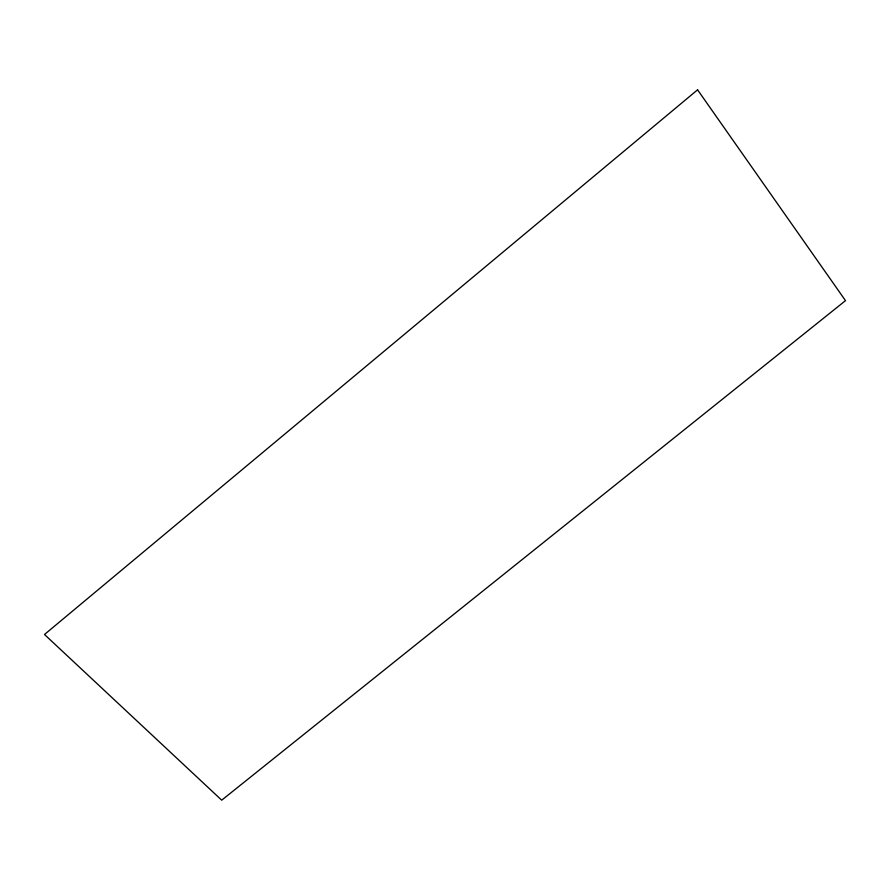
<?xml version="1.0" encoding="UTF-8"?>
<svg xmlns="http://www.w3.org/2000/svg" width="890" height="890" viewBox="0 0 890 890"><rect width="100%" height="100%" fill="white"/><g stroke="black" fill="none" stroke-linecap="round" stroke-linejoin="round"><path stroke-width="1.33" d="M697.571 89.823L44.5 634.492L221.699 800.177L845.5 300.642L697.571 89.823"/></g></svg>
